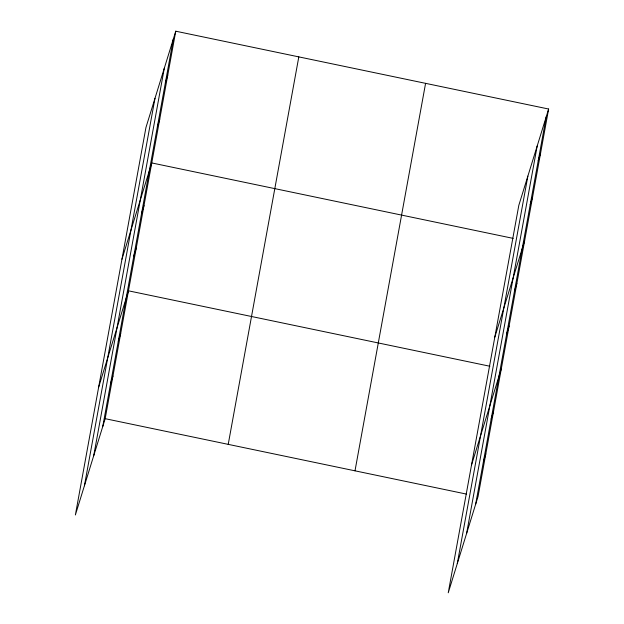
<?xml version="1.0" encoding="UTF-8"?>
<svg xmlns="http://www.w3.org/2000/svg" width="624" height="624" viewBox="0 0 624 624"><rect width="100%" height="100%" fill="white"/><g stroke="black" fill="none" stroke-linecap="round" stroke-linejoin="round"><path stroke-width="0.94" d="M84.404 485.776L154.986 98.296M93.717 455.699L164.299 68.219M102.757 426.504L173.339 39.023M175.757 31.2L145.954 127.491L75.371 514.972L105.175 418.681L175.757 31.2L548.629 109.028L478.046 496.509L448.243 592.8L518.825 205.319L548.629 109.028M228.22 444.366L298.81 56.885M355.001 470.824L425.584 83.343M457.275 563.605L527.857 176.124M466.588 533.528L537.17 146.047M475.628 504.332L546.211 116.852M165.337 82.937L167.762 75.114M157.342 126.851L159.76 119.028M121.953 259.233L151.765 162.942L513.185 238.384M141.578 213.392L143.996 205.569M133.809 256.012L136.235 248.188M98.662 387.106L128.466 290.815L489.895 366.249M118.279 341.258L120.705 333.434M110.518 383.885L112.944 376.054M538.208 160.766L540.634 152.942M530.213 204.68L532.631 196.856M494.824 337.061L524.636 240.77M514.449 291.221L516.867 283.397M506.68 333.84L509.106 326.017M471.533 464.935L501.337 368.636M491.158 419.086L493.576 411.263M483.389 461.713L485.815 453.882M105.175 418.681L466.604 494.122"/></g></svg>
